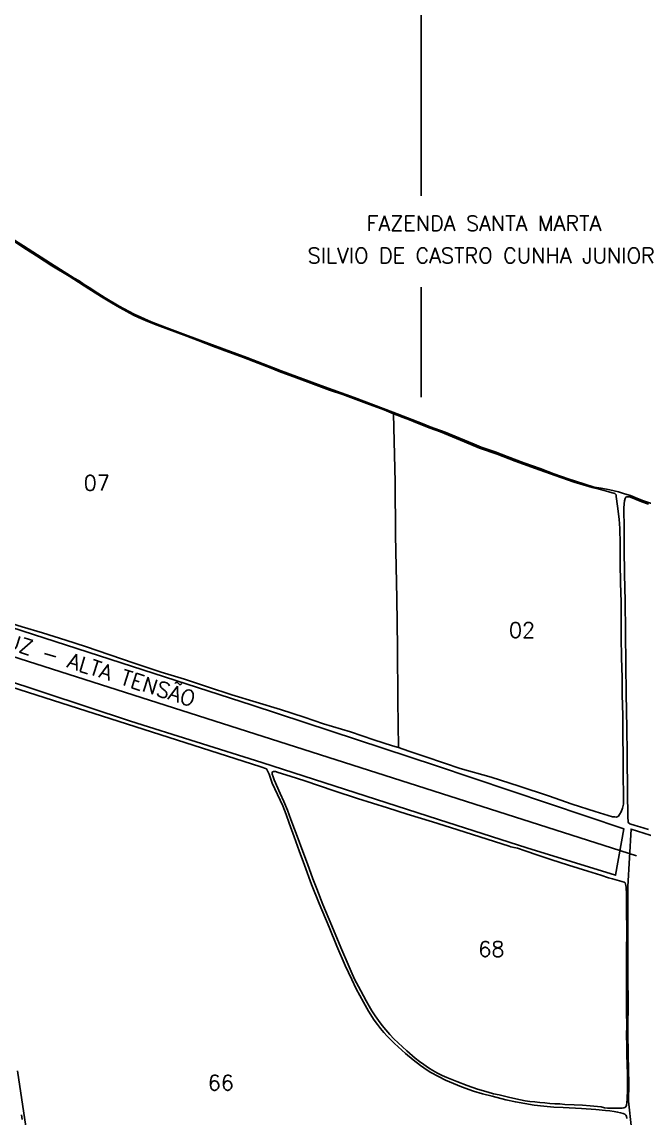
# Model space of a CAD drawing. Extents: x 736895 to 740045, y 7819423 to 7823878.
# Drawn here: x 738089 to 738885, y 7821483 to 7822886 of the extents above; entities that cross this region are included whole.
import ezdxf
from ezdxf.enums import TextEntityAlignment as Align

# ---------------------------------------------------------------- set-up
doc = ezdxf.new("R2010")
doc.units = 0
doc.linetypes.add('CONTINUO', pattern=[0])
for name, color, linetype, lineweight in [('0114001139', 1, 'Continuous', 25), ('0114001139066', 5, 'Continuous', 25), ('TEXTO_DIVERSOS', 7, 'Continuous', 5)]:
    doc.layers.add(name, color=color, linetype=linetype, lineweight=lineweight)
for name, color, linetype in [('0114001139002', 5, 'Continuous'), ('0114001139006', 5, 'Continuous'), ('0114001139007', 5, 'Continuous'), ('0114001139068', 5, 'Continuous'), ('MALHA', 8, 'Continuous'), ('REDE_DE_LUZ', 6, 'Continuous'), ('TEXTO CONFRONTANTES', 7, 'Continuous'), ('TEXTO_NUN_TAL', 7, 'Continuous')]:
    doc.layers.add(name, color=color, linetype=linetype)
doc.styles.add('Simplex', font='simplex.shx')

msp = doc.modelspace()

# ---------------------------------------------------------------- linework, layer by layer
at = {"layer": '0114001139'}
for points in [[(738061.4, 7822618.4), (738091.2, 7822599.7), (738126.1, 7822577.5), (738138.9, 7822569.4), (738147, 7822564.3), (738156.4, 7822558.3), (738162.4, 7822554.6), (738169.1, 7822550.2), (738175.3, 7822546.1), (738186.4, 7822539), (738195.8, 7822532.9), (738213.9, 7822522.4), (738232.8, 7822511.9), (738254.7, 7822502.3), (738274.8, 7822494.8), (738295.3, 7822487), (738316.7, 7822479), (738356.1, 7822464.3), (738377, 7822456.7), (738397.8, 7822448.6), (738411.2, 7822443.4), (738420.9, 7822439.6), (738440.7, 7822432.3), (738476.2, 7822419.2), (738514.4, 7822405.6), (738539.1, 7822396.2), (738563.5, 7822386.7), (738582.4, 7822379.3), (738601.1, 7822372.1), (738611.4, 7822368), (738630.7, 7822361), (738648, 7822353.9), (738667.6, 7822345.7), (738676.5, 7822341.8), (738685.5, 7822338.9), (738694.4, 7822335.9), (738710, 7822330), (738731.2, 7822322), (738752, 7822314.5), (738769.7, 7822307.9), (738787.9, 7822301.6), (738808, 7822294.9), (738821.3, 7822290.9), (738830.1, 7822289.3), (738841.1, 7822287.2), (738852.3, 7822284.7), (738860.1, 7822282), (738867.6, 7822280), (738873.6, 7822277.5), (738884.3, 7822273.3), (738897.1, 7822269)], [(738925.1, 7821835.4), (738868.3, 7821853.2), (738864.2, 7821779.7), (738864.3, 7821761.7), (738864.4, 7821731.6), (738864.1, 7821711.2), (738864.1, 7821683.8), (738864.2, 7821659.1), (738864.5, 7821634.6), (738864.3, 7821593.9), (738864.5, 7821563.8), (738864.5, 7821563.8), (738865.4, 7821527.3), (738865.2, 7821505.2), (738865.2, 7821505.2), (738868.7, 7821470)], [(738089.8, 7821481.8), (738088.9, 7821487.5)]]:
    msp.add_lwpolyline(points, dxfattribs=at)
at = {"layer": '0114001139002'}
msp.add_lwpolyline([(738570.9, 7821957.8), (738570.1, 7822017.5), (738569.5, 7822085.5), (738568.8, 7822148.4), (738567.3, 7822229.4), (738566.6, 7822297), (738564.7, 7822384.4), (738569.3, 7822382.9), (738575.8, 7822380.5), (738584.9, 7822376.9), (738593.1, 7822373.6), (738611.4, 7822366.3), (738624.5, 7822361.5), (738650.1, 7822350.9), (738674.6, 7822340.8), (738697.2, 7822333.1), (738720.2, 7822324.2), (738746.1, 7822314.7), (738771.2, 7822305.6), (738795.5, 7822297.2), (738818.4, 7822290.5), (738827.4, 7822288.1), (738834, 7822286.5), (738839.9, 7822284.8), (738844.1, 7822283.7), (738846.1, 7822282.9), (738847.4, 7822282.5), (738848.4, 7822281.9), (738849.1, 7822280.8), (738849.4, 7822278.6), (738850.8, 7822266.4), (738853.3, 7822249.9), (738854, 7822237.8), (738854.3, 7822218.1), (738854.5, 7822193.6), (738854.9, 7822168.3), (738855.5, 7822143.8), (738855.8, 7822121.9), (738855.7, 7822099), (738856.3, 7822072.4), (738856.9, 7822047.1), (738856.8, 7822024.8), (738857.7, 7821998.6), (738858, 7821972), (738858.2, 7821946.3), (738858.1, 7821921.4), (738858.6, 7821896.7), (738858.8, 7821885), (738857.6, 7821880), (738855.9, 7821875.3), (738853.5, 7821872.1), (738852.2, 7821869.9), (738849.8, 7821868.6), (738847.5, 7821868.7), (738844.8, 7821869.1), (738822.5, 7821875.6), (738793.2, 7821885.2), (738762.7, 7821895.9), (738725.1, 7821908), (738689.4, 7821919.7), (738650, 7821930.7), (738629.8, 7821937.6), (738604.7, 7821945.9), (738584.2, 7821953.1)], close=True, dxfattribs=at)
at = {"layer": '0114001139006'}
msp.add_lwpolyline([(738890.6, 7822269), (738882.2, 7822271.8), (738874.7, 7822274.8), (738868.5, 7822277.7), (738866.2, 7822278.3), (738864.1, 7822278.5), (738863.1, 7822278.3), (738861.7, 7822277.8), (738860.6, 7822276.2), (738860, 7822273.4), (738859.5, 7822269.5), (738859.1, 7822264), (738859.1, 7822258.2), (738859.4, 7822243.1), (738859.7, 7822212.7), (738860, 7822179.2), (738860.6, 7822145.2), (738861.3, 7822105.3), (738861.8, 7822063.2), (738862.2, 7822026.8), (738862.8, 7821982.1), (738863.4, 7821950.3), (738863.4, 7821935.2), (738864, 7821912.2), (738864, 7821891.1), (738864.3, 7821878.7), (738864.3, 7821868.8), (738864.8, 7821862.6), (738865, 7821861.3), (738866.9, 7821860.1), (738873.4, 7821858), (738879.7, 7821855.9), (738890.6, 7821852.8)], dxfattribs=at)
at = {"layer": '0114001139007'}
msp.add_lwpolyline([(738066.8, 7822119.4), (738089.9, 7822112.2), (738115.5, 7822104.3), (738145.6, 7822094.8), (738170.5, 7822086.7), (738201.6, 7822076.3), (738233, 7822065.5), (738267.4, 7822054.1), (738297.4, 7822044.9), (738326.6, 7822035.3), (738357.8, 7822025.2), (738388.8, 7822015.5), (738419.9, 7822006.3), (738450.1, 7821996.6), (738475.1, 7821988.1), (738509.4, 7821977.5), (738539.5, 7821967.5), (738563.2, 7821959.7), (738570.9, 7821957.8), (738570.1, 7822017.5), (738569.5, 7822085.5), (738568.8, 7822148.4), (738567.3, 7822229.4), (738566.6, 7822297), (738564.7, 7822384.4), (738552.6, 7822389.5), (738533.7, 7822396.4), (738516.6, 7822403.1), (738499.8, 7822409.2), (738482.7, 7822414.8), (738462.1, 7822422.7), (738440.4, 7822430.6), (738418.3, 7822438.9), (738408.2, 7822442.8), (738391.5, 7822449.3), (738372.8, 7822456.5), (738353.8, 7822463.5), (738334.5, 7822470.8), (738314.6, 7822478.3), (738296.8, 7822485.1), (738277.2, 7822492.4), (738262.2, 7822498), (738250.4, 7822502.6), (738238.6, 7822507.8), (738232.1, 7822510.8), (738223.4, 7822515.7), (738214, 7822520.6), (738204, 7822526.5), (738191.1, 7822534.1), (738174.9, 7822544.5), (738149.7, 7822560.7), (738127.5, 7822574.1), (738108, 7822586.9), (738095.4, 7822594.8), (738074.1, 7822608.9)], dxfattribs=at)
at = {"layer": '0114001139066', "linetype": 'ByBlock'}
for points in [[(737885.6, 7822095.8), (738329.5, 7821953.7), (738395.1, 7821932.9), (738402, 7821930.3), (738403.3, 7821927.9), (738405.4, 7821923.3), (738409.6, 7821911.9), (738416.2, 7821897.6), (738423, 7821882.9), (738427.2, 7821872.1), (738431.2, 7821860.6), (738437.6, 7821843.2), (738444.1, 7821825.5), (738450.8, 7821807.2), (738459.7, 7821782.5), (738469.4, 7821758.2), (738482.3, 7821727.9), (738492, 7821703.6), (738502.9, 7821678.8), (738511.2, 7821660.6), (738517, 7821649), (738526.2, 7821631.6), (738532.7, 7821620.2), (738539.9, 7821608.8), (738543.9, 7821603.3), (738548.1, 7821598.1), (738552.3, 7821593.1), (738556.6, 7821588.1), (738565.9, 7821578.8), (738570.6, 7821574.4), (738580.1, 7821565.9), (738589.7, 7821557.9), (738598.9, 7821550.7), (738607.5, 7821544.6), (738612.3, 7821541.6), (738622.2, 7821536.5), (738631.1, 7821532.1), (738641.3, 7821527.7), (738651.4, 7821523.6), (738666.9, 7821517.9), (738678.4, 7821514.4), (738690.6, 7821511.3), (738708.1, 7821506.9), (738720.4, 7821504.2), (738732.5, 7821502), (738744.6, 7821500), (738756.9, 7821498.5), (738769.4, 7821497.5), (738781.7, 7821496.8), (738805.1, 7821495.7), (738823.4, 7821494.4), (738835.5, 7821493.2), (738841.4, 7821492.7), (738846.6, 7821491.9), (738851.2, 7821491.1), (738855, 7821490.3), (738858.2, 7821489.4), (738860.4, 7821488.4), (738861.8, 7821487.3), (738862.6, 7821485.8), (738863.1, 7821483)], [(738100.7, 7821430.2), (738083.6, 7821543.9)]]:
    msp.add_lwpolyline(points, dxfattribs=at)
at = {"layer": '0114001139068', "linetype": 'ByBlock'}
msp.add_lwpolyline([(738614.4, 7821862.4), (738582.2, 7821872.3), (738556.9, 7821880.3), (738518.7, 7821892.2), (738488.6, 7821902.3), (738451, 7821914.8), (738432.3, 7821920.9), (738416.9, 7821925.8), (738413.6, 7821926.7), (738412.1, 7821926.8), (738411.4, 7821926.9), (738410.8, 7821926.7), (738410.3, 7821926.6), (738409.4, 7821926.1), (738409.6, 7821923.4), (738410.6, 7821920), (738412.1, 7821916.2), (738419.7, 7821898.7), (738424.3, 7821888.5), (738429, 7821877.6), (738433.4, 7821865.7), (738437.9, 7821853.2), (738442.6, 7821840.6), (738447.4, 7821827.9), (738454.4, 7821808.8), (738461.5, 7821789.6), (738466.5, 7821776.6), (738474.3, 7821756.6), (738485.6, 7821729.3), (738497, 7821701.9), (738507.9, 7821676.8), (738510.5, 7821671.2), (738514.8, 7821661), (738517.1, 7821656.5), (738519.9, 7821651.7), (738522.9, 7821646.1), (738526.2, 7821640), (738529.8, 7821633.5), (738533.4, 7821626.8), (738537, 7821620.5), (738541.1, 7821614.4), (738545.4, 7821608.3), (738550, 7821602.1), (738554.7, 7821596.2), (738559.7, 7821590.5), (738565, 7821585), (738570.4, 7821579.7), (738576, 7821574.7), (738581.4, 7821569.6), (738592.2, 7821560.2), (738597.8, 7821556), (738603.4, 7821551.8), (738609.1, 7821547.8), (738614.9, 7821544.2), (738620.7, 7821541), (738626.8, 7821538), (738632.9, 7821535.3), (738639.1, 7821532.6), (738645.6, 7821530.2), (738658.6, 7821525.2), (738672, 7821520.6), (738685.6, 7821516.4), (738692.5, 7821514.6), (738699.6, 7821513.1), (738713.5, 7821509.7), (738726.8, 7821506.9), (738733, 7821505.6), (738739.1, 7821504.8), (738745.3, 7821504.1), (738751.6, 7821503.4), (738757.9, 7821502.8), (738764.3, 7821502.2), (738770.7, 7821501.8), (738777.2, 7821501.5), (738783.5, 7821501), (738795.5, 7821500.4), (738806.2, 7821499.9), (738816, 7821499.2), (738825.5, 7821498.4), (738830.1, 7821497.8), (738834.3, 7821496.7), (738838.2, 7821496.1), (738841.9, 7821496), (738846.1, 7821496.2), (738850.4, 7821496.2), (738854, 7821496.2), (738856.9, 7821496.2), (738859.2, 7821496.5), (738860.5, 7821496.9), (738861.6, 7821498), (738862.5, 7821499.9), (738863.1, 7821503.3), (738863.4, 7821507.3), (738863.5, 7821511.6), (738863.7, 7821516.5), (738863.8, 7821527.8), (738863.6, 7821539.7), (738863.3, 7821551.6), (738863.1, 7821564.7), (738862.8, 7821579.4), (738862.7, 7821586.3), (738862.9, 7821605.5), (738862.5, 7821615.4), (738862.4, 7821633.2), (738862.5, 7821652.3), (738862.3, 7821669.3), (738862.5, 7821693.6), (738862.8, 7821724.6), (738862.7, 7821748), (738862.4, 7821769.4), (738862, 7821778.7), (738861.8, 7821781.2), (738861.3, 7821782.9), (738860.7, 7821784.3), (738859.5, 7821785.4), (738856.6, 7821786.3), (738844.7, 7821789.4), (738839.5, 7821790.9), (738829.6, 7821794.4), (738813.2, 7821799.2), (738800.7, 7821803.2), (738788.5, 7821807), (738765.8, 7821814.3), (738749.2, 7821819.9), (738732.8, 7821825.6), (738723.3, 7821828.6), (738718.8, 7821829.6), (738714.8, 7821830.6), (738712.4, 7821831.2), (738637.5, 7821855.2), (738614.4, 7821862.4)], close=True, dxfattribs=at)
at = {"layer": 'MALHA'}
for points in [[(738600, 7823731.6), (738600, 7822663.7)], [(738600, 7822546.6), (738600, 7822406)]]:
    msp.add_lwpolyline(points, dxfattribs=at)
at = {"layer": 'REDE_DE_LUZ'}
msp.add_lwpolyline([(737575.8, 7822202.4), (737708.1, 7822154.2), (737844.7, 7822110.8), (737952.2, 7822080.9), (738062.1, 7822046.5), (738228.3, 7821991.5), (738396, 7821938.4), (738622, 7821865.7), (738735, 7821829.3), (738848.6, 7821794.2), (738859.1, 7821853.4), (738618.4, 7821934.7), (738383.8, 7822011.6), (737991.5, 7822138.5), (737792, 7822200.7), (737693.2, 7822234.5), (737597.7, 7822261.4)], close=True, dxfattribs=at)
at = {"layer": 'REDE_DE_LUZ', "linetype": 'CONTINUO'}
msp.add_lwpolyline([(737577.3, 7822233.8), (738875.2, 7821819.2)], dxfattribs=at)

# ---------------------------------------------------------------- texts
at = {"layer": 'TEXTO CONFRONTANTES', "linetype": 'Continuous', "style": 'Simplex'}
for s, p in [('FAZENDA SANTA MARTA', (738530.3, 7822618.6, -639.6)), ('SILVIO DE CASTRO CUNHA JUNIOR', (738454.8, 7822577.4, -639.6))]:
    msp.add_text(s, height=19.5, dxfattribs=at).set_placement(p)
at = {"layer": 'TEXTO_DIVERSOS', "linetype": 'Continuous', "style": 'Simplex'}
msp.add_text('REDE DE LUZ - ALTA TENSÃO', height=19.5, rotation=342.4163, dxfattribs=at).set_placement((738119.5, 7822069), align=Align.CENTER)
at = {"layer": 'TEXTO_NUN_TAL', "linetype": 'Continuous', "style": 'Simplex'}
for s, p in [('07', (738168.4, 7822286.4)), ('02', (738712.2, 7822098.1)), ('68', (738673, 7821689.9)), ('66', (738327, 7821518.9))]:
    msp.add_text(s, height=19.5, dxfattribs=at).set_placement(p)

doc.saveas('drawing.dxf')
